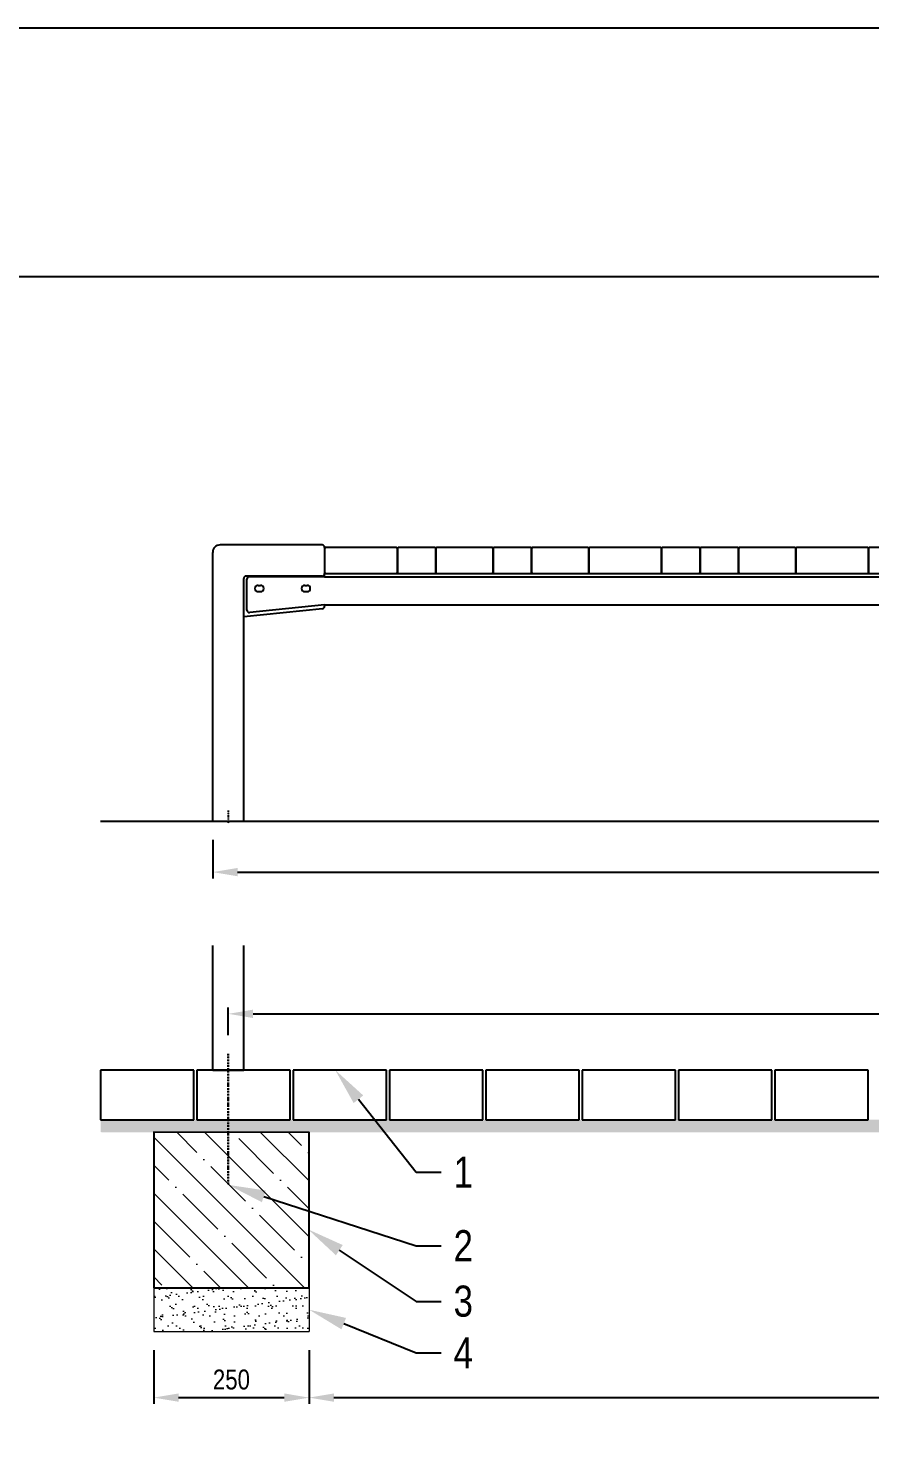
# Model space of a CAD drawing. Header units: millimetres. Extents: x 5064 to 11004, y 3085 to 7285.
# Drawn here: x 6419 to 7773, y 5032 to 7285 of the extents above; entities that cross this region are included whole.
import ezdxf
from ezdxf import colors
from ezdxf.entities.mleader import LeaderData, LeaderLine
from ezdxf.math import Vec2, Vec3

# ---------------------------------------------------------------- set-up
doc = ezdxf.new("R2010")
doc.units = ezdxf.units.MM
doc.header["$LTSCALE"] = 0.3
doc.linetypes.add('DashDot', pattern=[15, 9, -3, 0, -3])
doc.layers.add('Nekreslit', color=6, linetype='Continuous', plot=False)
doc.layers.add('SRAFY', color=251, linetype='Continuous', lineweight=13)
doc.styles.add('SEACAD_Arial', font='arial.ttf', dxfattribs={"width": 0.8})
doc.dimstyles.new('ISO-25', dxfattribs={"dimtxt": 1.6, "dimasz": 2, "dimexe": 0.5, "dimexo": 1.5, "dimtad": 1, "dimdec": 0, "dimtxsty": 'SEACAD_Arial', "dimcen": 2, "dimadec": 0, "dimazin": 0, "dimtfac": 1, "dimtdec": 0, "dimtmove": 0, "dimatfit": 3, "dimfxl": 1, "dimarcsym": 0})

# ---------------------------------------------------------------- blocks, each defined once
blk = doc.blocks.new('*D138')
at = {"color": 0, "lineweight": -2, "transparency": 16777216}
for p, q in [((6740.9, 5666.5), (6740.9, 5710.7)), ((9093.1, 5666.5), (9093.1, 5710.7)), ((6780.9, 5700.7), (9053.1, 5700.7))]:
    blk.add_line(p, q, dxfattribs=at)
at = {"color": 0, "transparency": 16777216}
for points in [[(6780.9, 5707.4), (6780.9, 5694), (6740.9, 5700.7)], [(9053.1, 5707.4), (9053.1, 5694), (9093.1, 5700.7)]]:
    blk.add_solid(points, dxfattribs=at)
at = {"layer": 'Defpoints', "color": 0, "transparency": 16777216}
for p in [(9093.1, 5700.7), (6740.9, 5636.5), (9093.1, 5636.5)]:
    blk.add_point(p, dxfattribs=at)
at = {"color": 0, "transparency": 16777216, "insert": (7917, 5729.6), "char_height": 32, "attachment_point": 5, "style": 'SEACAD_Arial'}
blk.add_mtext('2350', dxfattribs=at)
blk = doc.blocks.new('*D140')
at = {"color": 0, "lineweight": -2, "transparency": 16777216}
for p, q in [((6621, 5160.1), (6621, 5073.8)), ((6871, 5160.1), (6871, 5073.8)), ((6661, 5083.8), (6831, 5083.8))]:
    blk.add_line(p, q, dxfattribs=at)
at = {"color": 0, "transparency": 16777216}
for points in [[(6661, 5090.5), (6661, 5077.1), (6621, 5083.8)], [(6831, 5090.5), (6831, 5077.1), (6871, 5083.8)]]:
    blk.add_solid(points, dxfattribs=at)
at = {"layer": 'Defpoints', "color": 0, "transparency": 16777216}
for p in [(6621, 5190.1), (6871, 5190.1), (6871, 5083.8)]:
    blk.add_point(p, dxfattribs=at)
at = {"color": 0, "transparency": 16777216, "insert": (6746, 5112.7), "char_height": 32, "attachment_point": 5, "style": 'SEACAD_Arial'}
blk.add_mtext('250', dxfattribs=at)
blk = doc.blocks.new('*D142')
at = {"color": 0, "lineweight": -2, "transparency": 16777216}
for p, q in [((6871, 5160.1), (6871, 5073.8)), ((8968.1, 5160.1), (8968.1, 5073.8)), ((6911, 5083.8), (8928.1, 5083.8))]:
    blk.add_line(p, q, dxfattribs=at)
at = {"color": 0, "transparency": 16777216}
for points in [[(6911, 5090.5), (6911, 5077.1), (6871, 5083.8)], [(8928.1, 5090.5), (8928.1, 5077.1), (8968.1, 5083.8)]]:
    blk.add_solid(points, dxfattribs=at)
at = {"layer": 'Defpoints', "color": 0, "transparency": 16777216}
for p in [(6871, 5190.1), (8968.1, 5190.1), (8968.1, 5083.8)]:
    blk.add_point(p, dxfattribs=at)
at = {"color": 0, "transparency": 16777216, "insert": (7919.5, 5112.7), "char_height": 32, "attachment_point": 5, "style": 'SEACAD_Arial'}
blk.add_mtext('2100', dxfattribs=at)
blk = doc.blocks.new('*D134')
at = {"color": 0, "lineweight": -2, "transparency": 16777216}
for p, q in [((6715.9, 5980.4), (6715.9, 5918.5)), ((9115.9, 5980.4), (9115.9, 5918.5)), ((6755.9, 5928.5), (9075.9, 5928.5))]:
    blk.add_line(p, q, dxfattribs=at)
at = {"color": 0, "transparency": 16777216}
for points in [[(6755.9, 5935.2), (6755.9, 5921.8), (6715.9, 5928.5)], [(9075.9, 5935.2), (9075.9, 5921.8), (9115.9, 5928.5)]]:
    blk.add_solid(points, dxfattribs=at)
at = {"layer": 'Defpoints', "color": 0, "transparency": 16777216}
for p in [(6715.9, 6010.4), (9115.9, 6010.4), (9115.9, 5928.5)]:
    blk.add_point(p, dxfattribs=at)
at = {"color": 0, "transparency": 16777216, "insert": (7915.9, 5957.3), "char_height": 32, "attachment_point": 5, "style": 'SEACAD_Arial'}
blk.add_mtext('2400', dxfattribs=at)

msp = doc.modelspace()

# ---------------------------------------------------------------- hatches: boundary and pattern name
at = {"layer": 'SRAFY'}
h = msp.add_hatch(dxfattribs=at)
h.set_pattern_fill('AR-SAND', color=256, scale=0.5)
h.set_pattern_definition([(37.5, (0, 295.79), (-0.800016, 24.47066), [0, -19.304, 0, -21.59, 0, -20.6375]), (7.5, (0, 295.79), (22.47616, 35.84126), [0, -10.414, 0, -17.399, 0, -6.6675]), (327.5, (-15.62, 295.79), (39.54962, 0.07186), [0, -6.35, 0, -22.86, 0, -29.845]), (317.5, (-15.62, 295.79), (38.17782, 11.14647), [0, -3.175, 0, -14.986, 0, -17.145])])
h.paths.add_polyline_path([(6535.4, 5530.4), (6535.4, 5510.5), (6566, 5510.4), (6686, 5510.3), (6686, 5530.4)])
h.paths.add_polyline_path([(7925.4, 5510.1), (7925.4, 5530.4), (6686, 5530.4), (6686, 5510.3), (6816, 5510.1)])
h = msp.add_hatch(dxfattribs=at)
h.set_pattern_fill('ANSI35', color=256, scale=10, angle=90)
h.paths.add_polyline_path([(6870.9, 5510.1), (6621, 5510.4), (6621, 5260.1), (6871, 5260.1)])
h = msp.add_hatch(dxfattribs=at)
h.set_pattern_fill('AR-SAND', color=256, scale=0.5)
h.paths.add_polyline_path([(6871, 5260.1), (6621, 5260.1), (6621, 5190.1), (6871, 5190.1)])

# ---------------------------------------------------------------- linework, layer by layer
for p, q in [((6891.9, 6454.4), (6727.9, 6454.4)), ((6895.9, 6450.4), (6895.9, 6408.4)), ((6715.9, 6010.4), (6715.9, 6442.4)), ((6765.9, 6010.4), (6765.9, 6400.4)), ((6891.9, 6404.4), (6769.9, 6404.4)), ((6895.9, 6403.4), (6774.9, 6403.4)), ((6895.9, 6408.4), (8935.9, 6408.4)), ((6895.9, 6403.4), (6895.9, 6408.4)), ((6895.9, 6403.4), (8935.9, 6403.4)), ((6770.9, 6349.7), (6770.9, 6399.4)), ((6788.9, 6389.4), (6792.9, 6389.4)), ((6788.9, 6379.4), (6792.9, 6379.4)), ((6863.9, 6389.4), (6867.9, 6389.4)), ((6863.9, 6379.4), (6867.9, 6379.4)), ((6895.9, 6358.4), (6775.4, 6345.7)), ((6895.9, 6358.4), (8935.9, 6358.4)), ((6895.9, 6358.4), (6895.9, 6355.9)), ((6895.9, 6358.4), (6895.9, 6355.9)), ((6892.4, 6351.9), (6765.9, 6338.7)), ((6715.9, 6010.4), (6765.9, 6010.4)), ((6715.9, 5610.4), (6715.9, 5810.5)), ((6765.9, 5610.4), (6765.9, 5810.5)), ((6715.9, 5610.4), (6765.9, 5610.4))]:
    msp.add_line(p, q)
at = {"color": 0, "linetype": 'DashDot', "ltscale": 0.1}
msp.add_line((6740.9, 6027.4), (6740.9, 6007.4), dxfattribs=at)
at = {"color": 7, "linetype": 'Continuous'}
for p, q in [((6535.4, 6010.4), (9219.3, 6010.4)), ((6685.4, 5610.4), (6535.4, 5610.4)), ((6535.4, 5610.4), (6535.4, 5530.4)), ((6685.4, 5530.4), (6685.4, 5610.4)), ((6840.4, 5610.4), (6690.4, 5610.4)), ((6690.4, 5610.4), (6690.4, 5530.4)), ((6840.4, 5530.4), (6840.4, 5610.4)), ((6995.4, 5610.4), (6845.4, 5610.4)), ((6845.4, 5610.4), (6845.4, 5530.4)), ((6995.4, 5530.4), (6995.4, 5610.4)), ((7150.4, 5610.4), (7000.4, 5610.4)), ((7000.4, 5610.4), (7000.4, 5530.4)), ((7150.4, 5530.4), (7150.4, 5610.4)), ((7305.4, 5610.4), (7155.4, 5610.4)), ((7155.4, 5610.4), (7155.4, 5530.4)), ((7305.4, 5530.4), (7305.4, 5610.4)), ((7460.4, 5610.4), (7310.4, 5610.4)), ((7310.4, 5610.4), (7310.4, 5530.4)), ((7460.4, 5530.4), (7460.4, 5610.4)), ((7615.4, 5610.4), (7465.4, 5610.4)), ((7465.4, 5610.4), (7465.4, 5530.4)), ((7615.4, 5530.4), (7615.4, 5610.4)), ((7770.4, 5610.4), (7620.4, 5610.4)), ((7620.4, 5610.4), (7620.4, 5530.4)), ((7770.4, 5530.4), (7770.4, 5610.4)), ((6535.4, 5530.4), (6685.4, 5530.4)), ((6690.4, 5530.4), (6840.4, 5530.4)), ((6845.4, 5530.4), (6995.4, 5530.4)), ((7000.4, 5530.4), (7150.4, 5530.4)), ((7155.4, 5530.4), (7305.4, 5530.4)), ((7310.4, 5530.4), (7460.4, 5530.4)), ((7465.4, 5530.4), (7615.4, 5530.4)), ((7620.4, 5530.4), (7770.4, 5530.4))]:
    msp.add_line(p, q, dxfattribs=at)
at = {"lineweight": 15}
msp.add_line((6665.9, 6010.4), (6715.9, 6010.4), dxfattribs=at)
at = {"linetype": 'DashDot', "lineweight": 30}
msp.add_line((6740.9, 5636.5), (6740.9, 5425.8), dxfattribs=at)
for points in [[(6897.9, 6408.4), (7010.9, 6408.4, 0.414214), (7012.9, 6410.4), (7012.9, 6448.4, 0.414214), (7010.9, 6450.4), (6897.9, 6450.4, 0.414214), (6895.9, 6448.4), (6895.9, 6410.4, 0.414214)], [(7014.9, 6408.4), (7072.9, 6408.4, 0.414214), (7074.9, 6410.4), (7074.9, 6448.4, 0.414214), (7072.9, 6450.4), (7014.9, 6450.4, 0.414214), (7012.9, 6448.4), (7012.9, 6410.4, 0.414214)], [(7076.9, 6408.4), (7164.9, 6408.4, 0.414214), (7166.9, 6410.4), (7166.9, 6448.4, 0.414214), (7164.9, 6450.4), (7076.9, 6450.4, 0.414214), (7074.9, 6448.4), (7074.9, 6410.4, 0.414214)], [(7168.9, 6408.4), (7226.9, 6408.4, 0.414214), (7228.9, 6410.4), (7228.9, 6448.4, 0.414214), (7226.9, 6450.4), (7168.9, 6450.4, 0.414214), (7166.9, 6448.4), (7166.9, 6410.4, 0.414214)], [(7230.9, 6408.4), (7318.9, 6408.4, 0.414214), (7320.9, 6410.4), (7320.9, 6448.4, 0.414214), (7318.9, 6450.4), (7230.9, 6450.4, 0.414214), (7228.9, 6448.4), (7228.9, 6410.4, 0.414214)], [(7322.9, 6408.4), (7435.9, 6408.4, 0.414214), (7437.9, 6410.4), (7437.9, 6448.4, 0.414214), (7435.9, 6450.4), (7322.9, 6450.4, 0.414214), (7320.9, 6448.4), (7320.9, 6410.4, 0.414214)], [(7439.9, 6408.4), (7497.9, 6408.4, 0.414214), (7499.9, 6410.4), (7499.9, 6448.4, 0.414214), (7497.9, 6450.4), (7439.9, 6450.4, 0.414214), (7437.9, 6448.4), (7437.9, 6410.4, 0.414214)], [(7501.9, 6408.4), (7559.9, 6408.4, 0.414214), (7561.9, 6410.4), (7561.9, 6448.4, 0.414214), (7559.9, 6450.4), (7501.9, 6450.4, 0.414214), (7499.9, 6448.4), (7499.9, 6410.4, 0.414214)], [(7563.9, 6408.4), (7651.9, 6408.4, 0.414214), (7653.9, 6410.4), (7653.9, 6448.4, 0.414214), (7651.9, 6450.4), (7563.9, 6450.4, 0.414214), (7561.9, 6448.4), (7561.9, 6410.4, 0.414214)], [(7563.9, 6408.4), (7651.9, 6408.4, 0.414214), (7653.9, 6410.4), (7653.9, 6448.4, 0.414214), (7651.9, 6450.4), (7563.9, 6450.4, 0.414214), (7561.9, 6448.4), (7561.9, 6410.4, 0.414214)], [(7655.9, 6408.4), (7768.9, 6408.4, 0.414214), (7770.9, 6410.4), (7770.9, 6448.4, 0.414214), (7768.9, 6450.4), (7655.9, 6450.4, 0.414214), (7653.9, 6448.4), (7653.9, 6410.4, 0.414214)], [(7772.9, 6408.4), (7830.9, 6408.4, 0.414214), (7832.9, 6410.4), (7832.9, 6448.4, 0.414214), (7830.9, 6450.4), (7772.9, 6450.4, 0.414214), (7770.9, 6448.4), (7770.9, 6410.4, 0.414214)]]:
    msp.add_lwpolyline(points, format="xyb", close=True)
msp.add_lwpolyline([(6621, 5260.1), (6871, 5260.1), (6870.9, 5510.1), (6621, 5510.4)], close=True)
for centre, radius, start, end in [((6727.9, 6442.4), 12, 90, 180), ((6891.9, 6450.4), 4, 0, 90), ((6769.9, 6400.4), 4, 90, 180), ((6774.9, 6399.4), 4, 90, 180), ((6891.9, 6408.4), 4, 270, 0), ((6788.9, 6384.4), 5, 90, 270), ((6792.9, 6384.4), 5, 270, 90), ((6863.9, 6384.4), 5, 90, 270), ((6867.9, 6384.4), 5, 270, 90), ((6891.9, 6355.9), 4, 276, 0), ((6774.9, 6349.7), 4, 180, 276)]:
    msp.add_arc(centre, radius, start, end)
at = {"layer": 'Nekreslit'}
for points in [[(5064.4, 3085.3), (11004.4, 3085.3), (11004.4, 7285.3), (5064.4, 7285.3)], [(5464.4, 3285.3), (9504.4, 3285.3), (9504.4, 6885.3), (5464.4, 6885.3)]]:
    msp.add_lwpolyline(points, close=True, dxfattribs=at)
at = {"layer": 'SRAFY'}
for p, q in [((6621, 5260.1), (6621, 5190.1)), ((6871, 5260.1), (6871, 5190.1)), ((6621, 5190.1), (6871, 5190.1))]:
    msp.add_line(p, q, dxfattribs=at)

# ---------------------------------------------------------------- dimensions: what is measured, and where the dimension line sits
dim = msp.add_linear_dim(base=(9115.9, 5928.5), p1=(6715.9, 6010.4), p2=(9115.9, 6010.4), dimstyle='ISO-25')
dim.commit()
dim.dimension.update_dxf_attribs({"geometry": '*D134', "text_midpoint": (7915.9, 5957.3)})
for base, p1, p2, override, picture, middle in [((9093.1, 5700.7), (6740.9, 5636.5), (9093.1, 5636.5), {"dimscale": 0, "dimrnd": 10}, '*D138', (7917, 5729.6)), ((6871, 5083.8), (6621, 5190.1), (6871, 5190.1), {"dimscale": 0, "dimtix": 0, "dimtofl": 1, "dimtmove": 0, "dimatfit": 3}, '*D140', (6746, 5112.7)), ((8968.1, 5083.8), (6871, 5190.1), (8968.1, 5190.1), {"dimscale": 0, "dimrnd": 10, "dimtix": 0, "dimtofl": 1, "dimtmove": 0, "dimatfit": 3}, '*D142', (7919.5, 5112.7))]:
    dim = msp.add_linear_dim(base=base, p1=p1, p2=p2, dimstyle='ISO-25', override=override)
    dim.commit()
    dim.dimension.update_dxf_attribs({"geometry": picture, "text_midpoint": middle})

# ---------------------------------------------------------------- leaders
ml = msp.add_multileader_mtext('Standard')
ml.set_content('1', color=256, style='SEACAD_Arial')
ml.set_leader_properties()
ml.build(insert=Vec2(0, 0))
ml.multileader.update_dxf_attribs({"text_right_attachment_type": 6, "dogleg_length": 2, "arrow_head_size": 60, "scale": 20})
ctx = ml.context
ctx.base_point, ctx.scale, ctx.char_height, ctx.arrow_head_size, ctx.landing_gap_size, ctx.plane_origin = Vec3(7083.4, 5446.3), 20, 50, 60, 20, Vec3(6820.4, 5610.4)
ctx.right_attachment = 6
notes = []
notes.append((ctx, [(0, (1, 1, 0), (7043.4, 5446.3), (1, 0), 40, [(0, [(6913, 5610.4)], 0, [])])]))
ctx.mtext.insert, ctx.mtext.flow_direction = Vec3(7103.4, 5471.3), 5
ml = msp.add_multileader_mtext('Standard')
ml.set_content('2', color=256, style='SEACAD_Arial')
ml.set_leader_properties()
ml.build(insert=Vec2(0, 0))
ml.multileader.update_dxf_attribs({"text_right_attachment_type": 6, "dogleg_length": 2, "arrow_head_size": 60, "scale": 20})
ctx = ml.context
ctx.base_point, ctx.scale, ctx.char_height, ctx.arrow_head_size, ctx.landing_gap_size, ctx.plane_origin = Vec3(7083.4, 5328), 20, 50, 60, 20, Vec3(6740.9, 5425.8)
ctx.right_attachment = 6
notes.append((ctx, [(0, (1, 1, 0), (7043.4, 5328), (1, 0), 40, [(0, [(6740.9, 5425.8)], 0, [])])]))
ctx.mtext.insert, ctx.mtext.flow_direction = Vec3(7103.4, 5353), 5
ml = msp.add_multileader_mtext('Standard')
ml.set_content('3', color=256, style='SEACAD_Arial')
ml.set_leader_properties()
ml.build(insert=Vec2(0, 0))
ml.multileader.update_dxf_attribs({"text_right_attachment_type": 6, "dogleg_length": 2, "arrow_head_size": 60, "scale": 20})
ctx = ml.context
ctx.base_point, ctx.scale, ctx.char_height, ctx.arrow_head_size, ctx.landing_gap_size, ctx.plane_origin = Vec3(7083.4, 5238.4), 20, 50, 60, 20, Vec3(6739.9, 5213)
ctx.right_attachment = 6
notes.append((ctx, [(0, (1, 1, 0), (7043.4, 5238.4), (1, 0), 40, [(0, [(6869.6, 5354.1)], 0, [])])]))
ctx.mtext.insert, ctx.mtext.flow_direction = Vec3(7103.4, 5263.9), 5
ml = msp.add_multileader_mtext('Standard')
ml.set_content('4', color=256, style='SEACAD_Arial')
ml.set_leader_properties()
ml.build(insert=Vec2(0, 0))
ml.multileader.update_dxf_attribs({"text_right_attachment_type": 6, "dogleg_length": 2, "arrow_head_size": 60, "scale": 20})
ctx = ml.context
ctx.base_point, ctx.scale, ctx.char_height, ctx.arrow_head_size, ctx.landing_gap_size, ctx.plane_origin = Vec3(7083.4, 5155.8), 20, 50, 60, 20, Vec3(6660.8, 5266.2)
ctx.right_attachment = 6
notes.append((ctx, [(0, (1, 1, 0), (7043.4, 5155.8), (1, 0), 40, [(0, [(6871, 5225.1)], 0, [])])]))
ctx.mtext.insert, ctx.mtext.flow_direction = Vec3(7103.4, 5180.8), 5
for ctx, leaders in notes:
    for number, flags, end, landing, length, lines in leaders:
        leader = LeaderData()
        leader.index, (leader.has_last_leader_line, leader.has_dogleg_vector, leader.attachment_direction) = number, flags
        leader.last_leader_point, leader.dogleg_vector, leader.dogleg_length = Vec3(end), Vec3(landing), length
        for number, points, colour, breaks in lines:
            line = LeaderLine()
            line.index, line.vertices, line.color, line.breaks = number, Vec3.list(points), colors.encode_raw_color(colour), breaks
            leader.lines.append(line)
        ctx.leaders.append(leader)

doc.saveas('drawing.dxf')
